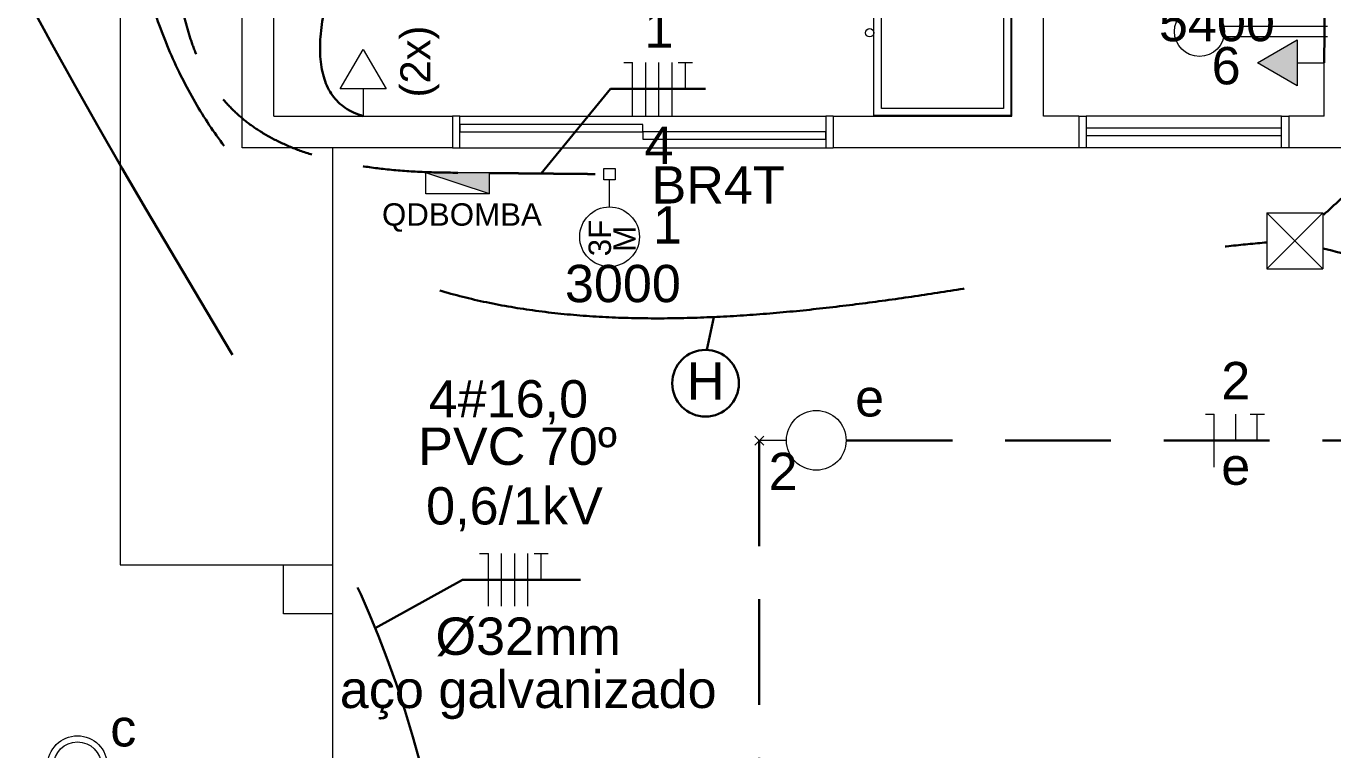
# Model space of a CAD drawing. Header units: inches. Extents: x 82 to 150, y -19 to 82.
# Drawn here: x 91.23 to 97.41, y 0.61 to 4.04 of the extents above; entities that cross this region are included whole.
import ezdxf
from ezdxf.enums import TextEntityAlignment as Align

# ---------------------------------------------------------------- set-up
doc = ezdxf.new("R2010")
doc.units = ezdxf.units.IN
doc.header["$MEASUREMENT"] = 0
doc.linetypes.add('Dashed', pattern=[0.75, 0.5, -0.25])
doc.linetypes.add('HIDDEN', pattern=[0.375, 0.25, -0.125])
for name, color, linetype, lineweight in [('BASE', 7, 'Continuous', 5), ('DI-Fios', 1, 'Continuous', 30), ('EL-Condutos', 8, 'Continuous', 30), ('EL-Fios', 1, 'Continuous', 20), ('EL-Textos fios', 7, 'Continuous', 30), ('EL-Textos pontos', 5, 'Continuous', 30), ('MOVEIS', 253, 'Continuous', 20), ('P-SIMBOL', 5, 'Continuous', 20), ('TEXTO', 7, 'Continuous', 20)]:
    doc.layers.add(name, color=color, linetype=linetype, lineweight=lineweight)
doc.styles.add('Arial', font='arial.ttf')

msp = doc.modelspace()

# ---------------------------------------------------------------- hatches: boundary and pattern name
at = {"layer": 'P-SIMBOL', "linetype": 'Continuous'}
for points in [[(97.2442, 3.9699), (97.0567, 3.8616), (97.2442, 3.7534)], [(93.425, 3.2423), (93.425, 3.3422), (93.1241, 3.3422)]]:
    msp.add_hatch(color=256, dxfattribs=at).paths.add_polyline_path(points)

# ---------------------------------------------------------------- linework, layer by layer
at = {"layer": 'BASE'}
for p, q in [((91.6782, 18.2517), (91.6782, 1.4872)), ((92.2547, 3.4602), (92.2547, 7.7062)), ((92.4047, 3.6102), (92.4047, 7.0717)), ((95.8952, 3.6102), (95.8952, 6.2017)), ((96.0452, 3.6102), (96.0452, 6.1137)), ((97.3722, 3.6102), (97.3722, 6.1137)), ((92.4047, 3.6102), (93.2502, 3.6102)), ((93.2502, 3.6102), (93.2502, 3.4602)), ((95.0502, 3.6102), (95.8952, 3.6102)), ((95.0502, 3.6102), (95.0502, 3.4602)), ((96.2122, 3.6102), (96.0452, 3.6102)), ((96.2122, 3.6102), (96.2122, 3.4602)), ((97.3722, 3.6102), (97.2047, 3.6102)), ((97.2047, 3.6102), (97.2047, 3.4602)), ((93.2502, 3.4602), (92.2547, 3.4602)), ((92.6817, 3.4602), (92.6817, -2.3088)), ((96.2122, 3.4602), (95.0502, 3.4602)), ((97.5222, 3.4602), (97.2047, 3.4602)), ((91.6782, 1.4872), (92.6817, 1.4872))]:
    msp.add_line(p, q, dxfattribs=at)
at = {"layer": 'BASE', "linetype": 'Continuous'}
for p, q in [((93.2847, 3.6102), (95.0152, 3.6102)), ((97.1702, 3.6102), (96.2472, 3.6102)), ((93.2847, 3.4602), (95.0152, 3.4602)), ((97.1702, 3.4602), (96.2472, 3.4602))]:
    msp.add_line(p, q, dxfattribs=at)
for points in [[(93.2502, 3.4602), (93.2847, 3.4602), (93.2847, 3.6102), (93.2502, 3.6102)], [(95.0502, 3.6102), (95.0152, 3.6102), (95.0152, 3.4602), (95.0502, 3.4602)], [(96.2122, 3.6102), (96.2472, 3.6102), (96.2472, 3.4602), (96.2122, 3.4602)], [(97.2047, 3.4602), (97.1702, 3.4602), (97.1702, 3.6102), (97.2047, 3.6102)]]:
    msp.add_lwpolyline(points, dxfattribs=at)
for points in [[(93.2847, 3.5352), (94.1502, 3.5352), (94.1502, 3.5697), (93.2847, 3.5697), (93.2847, 3.5352), (93.2847, 3.5352)], [(94.1502, 3.5007), (95.0152, 3.5007), (95.0152, 3.5352), (94.1502, 3.5352), (94.1502, 3.5007), (94.1502, 3.5007)], [(97.1702, 3.5522), (96.2472, 3.5522), (96.2472, 3.5177), (97.1702, 3.5177), (97.1702, 3.5522), (97.1702, 3.5522)]]:
    msp.add_lwpolyline(points, close=True, dxfattribs=at)
at = {"layer": 'BASE'}
msp.add_lwpolyline([(92.6817, 1.4872), (92.6817, 1.2562), (92.4512, 1.2562), (92.4512, 1.4872), (92.6817, 1.4872), (92.6817, 1.4872)], close=True, dxfattribs=at)
at = {"layer": 'DI-Fios'}
msp.add_lwpolyline([(94.4854, 2.6598), (94.453, 2.5041)], dxfattribs=at)
msp.add_circle((94.4465, 2.3466), 0.1577, dxfattribs=at)
at = {"layer": 'EL-Condutos', "linetype": 'Continuous'}
for points in [[(94.2875, 11.0203), (94.336, 10.9452), (94.3992, 10.8629), (94.4759, 10.7731), (94.5649, 10.6751), (94.6651, 10.5687), (94.7753, 10.4533), (94.8943, 10.3286), (95.021, 10.194), (95.1541, 10.0492), (95.2926, 9.8937), (95.4352, 9.727), (95.5807, 9.5488), (95.7281, 9.3586), (95.876, 9.1559), (96.0235, 8.9404), (96.1692, 8.7115), (96.312, 8.4688), (96.4507, 8.212), (96.5842, 7.9404), (96.7113, 7.6538), (96.8308, 7.3517), (96.9416, 7.0336), (97.0425, 6.6992), (97.1322, 6.3478), (97.2097, 5.9792), (97.2738, 5.5929), (97.3232, 5.1884), (97.3569, 4.7653), (97.3736, 4.3232), (97.3722, 3.8616)], [(92.8275, 3.6102), (92.782, 3.6265), (92.7429, 3.6484), (92.7097, 3.6755), (92.6824, 3.7075), (92.6605, 3.7442), (92.644, 3.7851), (92.6324, 3.8299), (92.6257, 3.8785), (92.6235, 3.9303), (92.6255, 3.9852), (92.6316, 4.0428), (92.6415, 4.1028), (92.655, 4.1649), (92.6718, 4.2287), (92.6916, 4.294), (92.7142, 4.3604), (92.7394, 4.4276), (92.7669, 4.4953), (92.7965, 4.5633), (92.8279, 4.6311), (92.8609, 4.6984), (92.8952, 4.765), (92.9306, 4.8306), (92.9668, 4.8947), (93.0036, 4.9571), (93.0408, 5.0176), (93.0781, 5.0756), (93.1152, 5.1311), (93.1519, 5.1836), (93.1879, 5.2328)]]:
    msp.add_spline(points, degree=3, dxfattribs=at)
at = {"layer": 'EL-Condutos', "linetype": 'HIDDEN', "ltscale": 10}
for points, knots in [([(93.3536, -1.0438), (93.2878, -0.3216), (93.1041, 0.9614), (91.8309, 3.1301), (90.3147, 5.6207), (90.0008, 8.2601), (89.1726, 9.2856), (89.0667, 9.4168)], [0.697624, 0.697624, 0.697624, 0.697624, 2.842054, 4.570175, 8.151764, 11.586124, 12.089756, 12.089756, 12.089756, 12.089756]), ([(89.1981, 1.5174), (89.3009, 1.4346), (89.5006, 1.2737), (89.7957, 1.0436), (90.079, 0.8307), (90.3533, 0.6348), (90.6212, 0.4552), (90.8854, 0.2914), (91.1486, 0.1427), (91.4134, 0.0087), (91.6824, -0.1111), (91.9583, -0.2175), (92.2436, -0.3108), (92.541, -0.3917), (92.8531, -0.4608), (93.1825, -0.5188), (93.5318, -0.5661), (93.9036, -0.6035), (94.3006, -0.6315), (94.7255, -0.6507), (95.1809, -0.6618), (95.6694, -0.6654), (96.1936, -0.6619), (96.7564, -0.6521), (97.3602, -0.6365), (98.0078, -0.6157), (98.7017, -0.5902), (99.4446, -0.5607), (100.2392, -0.5277), (101.0882, -0.4919), (101.9499, -0.4555), (102.5289, -0.4317), (102.8063, -0.4204)], [0, 0, 0, 0, 0.39587, 0.769256, 1.122702, 1.458831, 1.780378, 2.090205, 2.391318, 2.686868, 2.980135, 3.274508, 3.573435, 3.880382, 4.198785, 4.532015, 4.88335, 5.255966, 5.652936, 6.077239, 6.531766, 7.019339, 7.542724, 8.104638, 8.707766, 9.354769, 10.048287, 10.79095, 11.585378, 12.434189, 13.339997, 14.172807, 14.172807, 14.172807, 14.172807])]:
    msp.add_open_spline(points, degree=3, knots=knots, dxfattribs=at)
for points in [[(97.3695, 3.143), (97.5266, 3.2875), (97.6756, 3.4271), (97.8168, 3.5619), (97.9504, 3.6922), (98.0766, 3.8181), (98.1955, 3.9396), (98.3075, 4.0569), (98.4127, 4.1702), (98.5113, 4.2796), (98.6035, 4.3852), (98.6896, 4.4872), (98.7696, 4.5857), (98.844, 4.6808), (98.9127, 4.7727), (98.9761, 4.8615), (99.0344, 4.9474), (99.0877, 5.0305), (99.1364, 5.1109), (99.1804, 5.1888), (99.2202, 5.2643), (99.2559, 5.3375), (99.2876, 5.4086), (99.3156, 5.4778), (99.3402, 5.5451), (99.3615, 5.6106), (99.3797, 5.6746), (99.395, 5.7372), (99.4076, 5.7985), (99.4178, 5.8586), (99.4257, 5.9177)], [(91.6685, 5.8665), (91.6537, 5.4338), (91.666, 5.0398), (91.7039, 4.6829), (91.766, 4.3615), (91.8508, 4.0739), (91.9569, 3.8184), (92.0828, 3.5934), (92.227, 3.3972), (92.3882, 3.2282), (92.5648, 3.0847), (92.7554, 2.965), (92.9586, 2.8675), (93.1729, 2.7905), (93.3967, 2.7324), (93.6288, 2.6915), (93.8676, 2.6661), (94.1116, 2.6546), (94.3595, 2.6553), (94.6097, 2.6666), (94.8608, 2.6867), (95.1114, 2.7142), (95.36, 2.7472), (95.6051, 2.7841), (95.8453, 2.8233), (96.0791, 2.863), (96.3051, 2.9018), (96.5219, 2.9378), (96.7279, 2.9694), (96.9217, 2.995), (97.1018, 3.0129)], [(97.3678, 2.9845), (97.6934, 2.9005), (98.0145, 2.8233), (98.3321, 2.7526), (98.6471, 2.6886), (98.9604, 2.6309), (99.2729, 2.5796), (99.5855, 2.5346), (99.8992, 2.4957), (100.2148, 2.4628), (100.5334, 2.4359), (100.8557, 2.4149), (101.1828, 2.3996), (101.5156, 2.3901), (101.8549, 2.386), (102.2017, 2.3875), (102.557, 2.3944), (102.9215, 2.4065), (103.2963, 2.4238), (103.6823, 2.4462), (104.0804, 2.4736), (104.4914, 2.5059), (104.9164, 2.5431), (105.3563, 2.5849), (105.8119, 2.6313), (106.2842, 2.6823), (106.7741, 2.7376), (107.2825, 2.7973), (107.8104, 2.8612), (108.3586, 2.9293), (108.9281, 3.0014)]]:
    msp.add_spline(points, degree=3, dxfattribs=at)
at = {"layer": 'EL-Condutos', "linetype": 'Dashed'}
for points in [[(91.7326, 5.8699), (91.7746, 5.7467), (91.809, 5.6234), (91.8367, 5.5002), (91.8587, 5.3775), (91.8756, 5.2555), (91.8885, 5.1346), (91.8983, 5.0151), (91.9057, 4.8973), (91.9118, 4.7814), (91.9173, 4.6678), (91.9231, 4.5568), (91.9302, 4.4487), (91.9395, 4.3438), (91.9517, 4.2424), (91.9678, 4.1447), (91.9886, 4.0512), (92.0151, 3.9621), (92.0482, 3.8776), (92.0886, 3.7982), (92.1373, 3.7241), (92.1952, 3.6557), (92.2632, 3.5931), (92.3421, 3.5368), (92.4328, 3.487), (92.5362, 3.444), (92.6532, 3.4081), (92.7846, 3.3797), (92.9314, 3.3591), (93.0944, 3.3464), (93.2746, 3.3422)], [(93.4248, 3.3407), (93.4455, 3.3405), (93.4651, 3.3403), (93.4839, 3.3401), (93.5019, 3.3399), (93.5192, 3.3398), (93.5358, 3.3396), (93.5518, 3.3395), (93.5674, 3.3393), (93.5827, 3.3392), (93.5976, 3.339), (93.6123, 3.3389), (93.6269, 3.3387), (93.6415, 3.3386), (93.6561, 3.3384), (93.6708, 3.3383), (93.6858, 3.3382), (93.7011, 3.338), (93.7167, 3.3379), (93.7328, 3.3377), (93.7495, 3.3375), (93.7668, 3.3374), (93.7849, 3.3372), (93.8037, 3.337), (93.8235, 3.3368), (93.8442, 3.3366), (93.866, 3.3364), (93.889, 3.3362), (93.9132, 3.3359), (93.9387, 3.3357), (93.9657, 3.3354)], [(94.7009, 2.0756), (94.7009, 1.9416), (94.7009, 1.8163), (94.7009, 1.699), (94.7009, 1.589), (94.7009, 1.4858), (94.7009, 1.3888), (94.7009, 1.2973), (94.7009, 1.2108), (94.7009, 1.1285), (94.7009, 1.0499), (94.7009, 0.9744), (94.7009, 0.9014), (94.7009, 0.8302), (94.7009, 0.7603), (94.7009, 0.691), (94.7009, 0.6216), (94.7009, 0.5517), (94.7009, 0.4805), (94.7009, 0.4075), (94.7009, 0.332), (94.7009, 0.2534), (94.7009, 0.1712), (94.7009, 0.0846), (94.7009, -0.0069), (94.7009, -0.1039), (94.7009, -0.2071), (94.7009, -0.3171), (94.7009, -0.4344), (94.7009, -0.5597), (94.7009, -0.6937)], [(95.1141, 2.0756), (95.2709, 2.0756), (95.4187, 2.0756), (95.5579, 2.0756), (95.6895, 2.0756), (95.8141, 2.0756), (95.9323, 2.0756), (96.045, 2.0756), (96.1528, 2.0756), (96.2565, 2.0756), (96.3567, 2.0756), (96.4542, 2.0756), (96.5497, 2.0756), (96.6439, 2.0756), (96.7375, 2.0756), (96.8313, 2.0756), (96.9259, 2.0756), (97.022, 2.0756), (97.1205, 2.0756), (97.2219, 2.0756), (97.327, 2.0756), (97.4366, 2.0756), (97.5512, 2.0756), (97.6718, 2.0756), (97.7989, 2.0756), (97.9332, 2.0756), (98.0756, 2.0756), (98.2266, 2.0756), (98.3871, 2.0756), (98.5577, 2.0756), (98.7392, 2.0756)]]:
    msp.add_spline(points, degree=3, dxfattribs=at)
at = {"layer": 'EL-Fios', "color": 5}
for p, q in [((94.0595, 3.8636), (94.1011, 3.8636)), ((94.1011, 3.6136), (94.1011, 3.8636)), ((94.1636, 3.6136), (94.1636, 3.8636)), ((94.2261, 3.6136), (94.2261, 3.8636)), ((94.2886, 3.6136), (94.2886, 3.8636)), ((94.3178, 3.8636), (94.3845, 3.8636)), ((94.3511, 3.7386), (94.3511, 3.8636)), ((96.8107, 2.2006), (96.8524, 2.2006)), ((96.8524, 1.9506), (96.8524, 2.2006)), ((96.9542, 2.0756), (96.9542, 2.2006)), ((97.0227, 2.2006), (97.0894, 2.2006)), ((97.0561, 2.0756), (97.0561, 2.2006)), ((93.3777, 1.5423), (93.4194, 1.5423)), ((93.4194, 1.2923), (93.4194, 1.5423)), ((93.4819, 1.2923), (93.4819, 1.5423)), ((93.5444, 1.2923), (93.5444, 1.5423)), ((93.6069, 1.2923), (93.6069, 1.5423)), ((93.6361, 1.5423), (93.7027, 1.5423)), ((93.6694, 1.4173), (93.6694, 1.5423))]:
    msp.add_line(p, q, dxfattribs=at)
at = {"layer": 'EL-Textos fios'}
for p, q in [((93.6696, 3.3383), (93.997, 3.7386)), ((93.997, 3.7386), (94.447, 3.7386)), ((92.8843, 1.188), (93.2966, 1.4173)), ((93.2966, 1.4173), (93.8555, 1.4173))]:
    msp.add_line(p, q, dxfattribs=at)
at = {"layer": 'MOVEIS'}
for p, q in [((97.3882, 4.0337), (96.8977, 4.0337)), ((96.8977, 3.9872), (97.3882, 3.9872))]:
    msp.add_line(p, q, dxfattribs=at)
for points in [[(95.8897, 3.6122), (95.2432, 3.6122), (95.2432, 5.6312), (95.8897, 5.6312), (95.8897, 3.6122), (95.8897, 3.6122)], [(95.8552, 3.6467), (95.2782, 3.6467), (95.2782, 4.1082), (95.8552, 4.1082), (95.8552, 3.6467), (95.8552, 3.6467)]]:
    msp.add_lwpolyline(points, close=True, dxfattribs=at)
for centre, radius in [((96.7822, 4.0102), 0.1181), ((95.2227, 4.0042), 0.0196)]:
    msp.add_circle(centre, radius, dxfattribs=at)
at = {"layer": 'P-SIMBOL'}
for p, q in [((97.0567, 3.8616), (97.2442, 3.9699)), ((97.2442, 3.9699), (97.2442, 3.7534)), ((92.7192, 3.7382), (92.8275, 3.9257)), ((92.8275, 3.9257), (92.9357, 3.7382)), ((97.2442, 3.7534), (97.0567, 3.8616)), ((97.2442, 3.8616), (97.3722, 3.8616)), ((92.9357, 3.7382), (92.7192, 3.7382)), ((92.8275, 3.7382), (92.8275, 3.6102)), ((93.425, 3.3422), (93.1241, 3.3422)), ((93.1241, 3.2423), (93.1241, 3.3422)), ((93.425, 3.2423), (93.1241, 3.3422)), ((93.425, 3.2423), (93.425, 3.3422)), ((93.966, 3.3617), (94.019, 3.3617)), ((93.966, 3.3087), (93.966, 3.3617)), ((94.019, 3.3617), (94.019, 3.3087)), ((94.019, 3.3087), (93.966, 3.3087)), ((93.9925, 3.1802), (93.9925, 3.3087)), ((93.425, 3.2423), (93.1241, 3.2423)), ((97.1018, 3.153), (97.3668, 3.153)), ((97.1018, 3.153), (97.1018, 2.888)), ((97.1018, 3.153), (97.3668, 2.888)), ((97.3668, 3.153), (97.1018, 2.888)), ((97.3668, 3.153), (97.3668, 2.888)), ((97.1018, 2.888), (97.3668, 2.888)), ((94.6798, 2.0966), (94.7219, 2.0546)), ((94.68, 2.0545), (94.7218, 2.0968)), ((94.8294, 2.0761), (94.7009, 2.0756))]:
    msp.add_line(p, q, dxfattribs=at)
for centre, radius in [((93.9925, 3.0392), 0.1412), ((94.9704, 2.0766), 0.1412), ((91.476, 0.5382), 0.1412), ((91.476, 0.5382), 0.1125)]:
    msp.add_circle(centre, radius, dxfattribs=at)

# ---------------------------------------------------------------- texts
at = {"layer": 'EL-Textos fios', "char_height": 0.1765, "width": 0.266226, "attachment_point": 8, "line_spacing_factor": 0.798, "style": 'Arial'}
for s, insert in [('1', (94.2262, 3.934)), ('4', (94.2262, 3.384))]:
    msp.add_mtext(s, dxfattribs=dict(at, insert=insert))
at = {"layer": 'EL-Textos pontos', "line_spacing_factor": 0.798, "style": 'Arial'}
for s, insert, char_height, width, attachment_point in [('BR4T', (94.5062, 3.1965), 0.1765, 1.223704, 8), ('QDBOMBA', (92.9162, 3.0627), 0.1059, 1.398519, 7), ('1', (94.2662, 3.0075), 0.1765, 0.266226, 8), ('3000', (94.0557, 2.7275), 0.1765, 1.064903, 8), ('e', (95.2227, 2.187), 0.1765, 0.279631, 8), ('2', (94.8132, 1.8415), 0.1765, 0.279631, 8)]:
    msp.add_mtext(s, dxfattribs=dict(at, insert=insert, char_height=char_height, width=width, attachment_point=attachment_point))
at = {"layer": 'P-SIMBOL', "char_height": 0.1059, "attachment_point": 9, "rotation": 90, "line_spacing_factor": 0.798, "style": 'Arial'}
for s, insert, width in [('3F', (94.0008, 3.1197), 0.318937), ('M', (94.1163, 3.0907), 0.228194)]:
    msp.add_mtext(s, dxfattribs=dict(at, insert=insert, width=width))
at = {"layer": 'TEXTO', "style": 'Arial'}
for s, p in [('5400', (96.8652, 3.9112)), ('6', (96.9087, 3.7072)), ('H', (94.4469, 2.2163)), ('4#16,0', (93.5141, 2.1318)), ('PVC 70º', (93.5575, 1.9077)), ('0,6/1kV', (93.543, 1.6258)), ('%%C32mm', (93.6079, 1.0094)), ('aço galvanizado', (93.6079, 0.7579)), ('c', (91.6927, 0.5762))]:
    msp.add_text(s, height=0.1765, dxfattribs=at).set_placement(p, align=Align.BOTTOM_CENTER)
msp.add_text('(2x)', height=0.1412, rotation=90, dxfattribs=at).set_placement((93.1867, 3.6982), align=Align.BOTTOM_LEFT)
at = {"layer": 'TEXTO', "char_height": 0.1765, "width": 0.279631, "attachment_point": 8, "line_spacing_factor": 0.798, "style": 'Arial'}
for s, insert in [('2', (96.9542, 2.271)), ('e', (96.9542, 1.864))]:
    msp.add_mtext(s, dxfattribs=dict(at, insert=insert))

doc.saveas('drawing.dxf')
